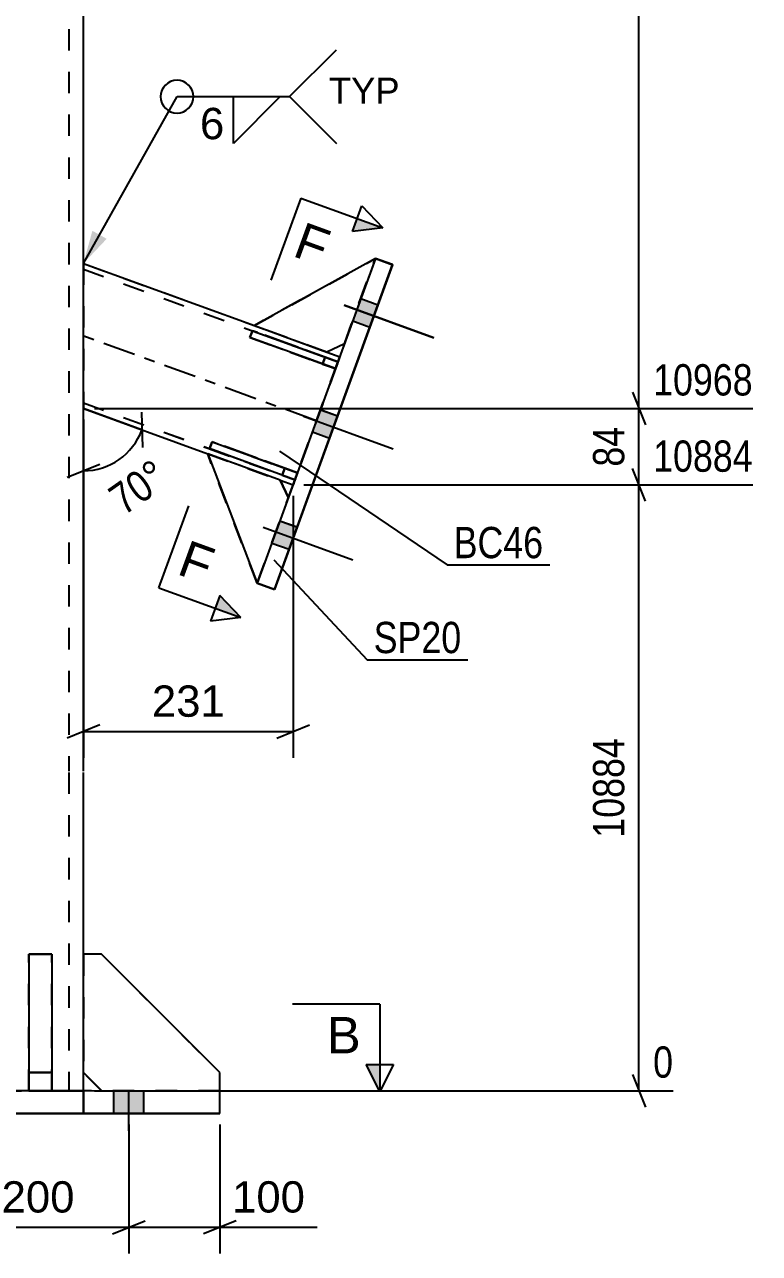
# Model space of a CAD drawing. Header units: millimetres. Extents: x 0 to 1189, y 0 to 841.
# Drawn here: x 479.7 to 547.1, y 371.7 to 484.3 of the extents above; entities that cross this region are included whole.
import ezdxf

# ---------------------------------------------------------------- set-up
doc = ezdxf.new("R2010")
doc.units = ezdxf.units.MM
doc.linetypes.add('DXK_LINE_DOT2', pattern=[3.9198, 1.9599, -1.9599])
doc.linetypes.add('DXK_LINE_DOT3', pattern=[5.9187, 2.979, -0.9799, 0.9799, -0.9799])
doc.styles.add('Arial', font='ARIAL.TTF', dxfattribs={"height": 0.2})
doc.styles.add('Arial Narrow', font='ARIALN.TTF', dxfattribs={"height": 0.2})

# ---------------------------------------------------------------- blocks, each defined once
blk = doc.blocks.new('Bolt-284935191-3406 - 3278')
at = {"linetype": 'Continuous'}
for points in [[(510.52, 459.15), (509.78, 457.11), (511.35, 456.54), (512.09, 458.58)], [(510.52, 459.15), (509.78, 457.11), (511.35, 456.54), (512.09, 458.58)], [(510.52, 459.14), (509.78, 457.11), (511.35, 456.54), (512.09, 458.57)], [(506.82, 448.97), (506.08, 446.93), (507.64, 446.36), (508.39, 448.4)], [(506.82, 448.96), (506.08, 446.93), (507.64, 446.36), (508.39, 448.39)], [(503.11, 438.79), (502.37, 436.75), (503.94, 436.18), (504.68, 438.22)], [(503.11, 438.79), (502.37, 436.75), (503.94, 436.18), (504.68, 438.22)], [(503.11, 438.78), (502.37, 436.75), (503.94, 436.18), (504.68, 438.21)]]:
    blk.add_hatch(color=1, dxfattribs=at).paths.add_polyline_path(points)
at = {"color": 1, "linetype": 'Continuous'}
for p, q in [((508.98, 458.56), (517.2, 455.56)), ((508.98, 458.56), (517.2, 455.57)), ((508.98, 458.55), (517.2, 455.56)), ((510.52, 459.15), (512.09, 458.58)), ((510.52, 459.15), (512.09, 458.58)), ((510.52, 459.14), (512.09, 458.57)), ((509.78, 457.11), (511.35, 456.54)), ((509.78, 457.11), (511.35, 456.54)), ((509.78, 457.11), (511.35, 456.54)), ((505.27, 448.38), (513.5, 445.39)), ((505.27, 448.37), (513.5, 445.38)), ((506.82, 448.97), (508.39, 448.4)), ((506.82, 448.96), (508.39, 448.39)), ((506.08, 446.93), (507.64, 446.36)), ((506.08, 446.93), (507.64, 446.36)), ((501.57, 438.2), (509.79, 435.2)), ((501.57, 438.2), (509.79, 435.21)), ((501.57, 438.19), (509.79, 435.2)), ((503.11, 438.79), (504.68, 438.22)), ((503.11, 438.79), (504.68, 438.22)), ((503.11, 438.78), (504.68, 438.21)), ((502.37, 436.75), (503.94, 436.18)), ((502.37, 436.75), (503.94, 436.18)), ((502.37, 436.75), (503.94, 436.18))]:
    blk.add_line(p, q, dxfattribs=at)
blk = doc.blocks.new('Part-284935191-3324 - 3278')
at = {"color": 2, "linetype": 'Continuous'}
for p, q in [((485.09, 462.37), (500.76, 456.67)), ((507.41, 454.25), (508.59, 453.82)), ((485.09, 449.07), (496.48, 444.93)), ((485.09, 449.07), (496.48, 444.92)), ((503.14, 442.5), (504.31, 442.08)), ((503.14, 442.5), (504.31, 442.08))]:
    blk.add_line(p, q, dxfattribs=at)
at = {"color": 7, "linetype": 'DXK_LINE_DOT2'}
for p, q in [((485.09, 462.37), (485.09, 449.07)), ((485.09, 462.37), (508.59, 453.82)), ((485.09, 461.84), (508.42, 453.35)), ((485.09, 461.84), (508.42, 453.35)), ((500.76, 456.67), (507.41, 454.25)), ((508.59, 453.82), (508.56, 453.75)), ((508.56, 453.75), (508.59, 453.82)), ((508.59, 453.82), (508.59, 453.82)), ((508.38, 453.24), (504.5, 442.58)), ((508.38, 453.24), (504.52, 442.66)), ((508.37, 453.22), (504.53, 442.68)), ((508.31, 453.06), (504.53, 442.68)), ((508.37, 453.21), (508.31, 453.06)), ((508.37, 453.22), (508.4, 453.32)), ((508.4, 453.32), (508.37, 453.21)), ((508.49, 453.55), (508.38, 453.24)), ((508.38, 453.24), (508.49, 453.55)), ((508.4, 453.32), (508.42, 453.35)), ((508.42, 453.35), (508.4, 453.32)), ((508.42, 453.35), (508.42, 453.35)), ((508.56, 453.75), (508.49, 453.55)), ((508.49, 453.55), (508.56, 453.75)), ((485.09, 449.6), (504.48, 442.54)), ((485.09, 449.6), (504.48, 442.55)), ((496.48, 444.93), (503.14, 442.5)), ((496.48, 444.92), (503.14, 442.5)), ((504.52, 442.66), (504.41, 442.35)), ((504.41, 442.35), (504.5, 442.58)), ((504.5, 442.58), (504.48, 442.54)), ((504.48, 442.55), (504.5, 442.58)), ((504.48, 442.54), (504.48, 442.55)), ((504.53, 442.68), (504.5, 442.58)), ((504.5, 442.58), (504.53, 442.68)), ((504.34, 442.15), (504.31, 442.08)), ((504.31, 442.07), (504.34, 442.15)), ((504.31, 442.07), (504.31, 442.08)), ((504.31, 442.08), (504.31, 442.07)), ((504.41, 442.35), (504.34, 442.15)), ((504.34, 442.15), (504.41, 442.35))]:
    blk.add_line(p, q, dxfattribs=at)
at = {"color": 7, "linetype": 'DXK_LINE_DOT3'}
blk.add_line((506.45, 447.95), (485.09, 455.72), dxfattribs=at)
blk = doc.blocks.new('Part-284935191-3344 - 3278')
at = {"color": 2, "linetype": 'Continuous'}
for p, q in [((511.86, 462.83), (501.03, 433.07)), ((513.43, 462.26), (511.86, 462.83)), ((502.6, 432.5), (513.43, 462.26)), ((513.43, 462.25), (502.6, 432.5)), ((513.43, 462.26), (513.43, 462.25)), ((513.43, 462.25), (513.43, 462.25)), ((501.03, 433.07), (502.6, 432.5)), ((501.03, 433.07), (501.03, 433.07)), ((501.03, 433.07), (501.03, 433.07)), ((501.03, 433.07), (501.03, 433.07)), ((502.6, 432.5), (501.03, 433.07)), ((501.03, 433.07), (501.03, 433.07)), ((502.6, 432.5), (502.6, 432.5))]:
    blk.add_line(p, q, dxfattribs=at)
at = {"color": 7, "linetype": 'DXK_LINE_DOT2'}
for p, q in [((501.03, 433.07), (511.86, 462.82)), ((511.86, 462.82), (511.86, 462.83)), ((511.86, 462.83), (511.86, 462.83)), ((511.86, 462.82), (513.43, 462.25)), ((501.03, 433.07), (501.03, 433.07)), ((501.03, 433.07), (501.03, 433.07))]:
    blk.add_line(p, q, dxfattribs=at)
blk = doc.blocks.new('Part-284935191-3410 - 3278')
at = {"color": 2, "linetype": 'Continuous'}
for p, q in [((486.76, 399.06), (485.09, 399.06)), ((497.59, 388.23), (486.76, 399.06)), ((486.76, 399.06), (486.76, 399.06)), ((486.76, 386.57), (485.09, 388.23)), ((497.59, 386.56), (497.59, 388.23))]:
    blk.add_line(p, q, dxfattribs=at)
at = {"color": 7, "linetype": 'DXK_LINE_DOT2'}
for p, q in [((485.09, 399.06), (485.09, 388.23)), ((486.76, 399.06), (485.09, 399.06)), ((486.76, 399.06), (497.59, 388.23)), ((486.76, 386.56), (485.09, 388.23)), ((486.76, 386.56), (486.76, 386.57)), ((486.76, 386.56), (497.59, 386.56)), ((486.76, 386.56), (486.76, 386.56)), ((497.59, 386.56), (486.76, 386.56)), ((497.59, 386.56), (497.59, 386.56)), ((497.59, 386.56), (497.59, 386.56))]:
    blk.add_line(p, q, dxfattribs=at)
blk = doc.blocks.new('Part-284935191-3411 - 3278')
at = {"color": 2, "linetype": 'Continuous'}
for p, q in [((480.09, 399.06), (480.09, 399.06)), ((482.18, 399.06), (480.09, 399.06)), ((480.09, 399.06), (480.09, 386.57)), ((482.18, 399.06), (482.18, 399.06)), ((482.18, 399.06), (482.18, 386.57)), ((482.18, 388.23), (480.09, 388.23)), ((480.09, 386.57), (482.18, 386.57))]:
    blk.add_line(p, q, dxfattribs=at)
at = {"color": 7, "linetype": 'DXK_LINE_DOT2'}
for p, q in [((480.09, 399.06), (482.18, 399.06)), ((480.09, 388.23), (482.18, 388.23)), ((480.09, 388.23), (480.09, 386.56)), ((482.18, 388.23), (482.18, 386.56)), ((480.09, 386.56), (480.09, 386.57)), ((482.18, 386.56), (480.09, 386.56)), ((482.18, 386.56), (482.18, 386.57))]:
    blk.add_line(p, q, dxfattribs=at)
blk = doc.blocks.new('Part-284935191-3356 - 3278')
at = {"color": 7, "linetype": 'DXK_LINE_DOT2'}
for p, q in [((483.76, 746.47), (483.76, 415.83)), ((483.76, 415.73), (483.76, 386.56)), ((446.09, 386.56), (482.43, 386.56)), ((446.09, 386.56), (482.43, 386.56)), ((446.09, 386.56), (482.43, 386.56)), ((446.09, 386.56), (482.43, 386.56)), ((482.94, 386.56), (482.43, 386.56)), ((482.43, 386.56), (482.94, 386.56)), ((482.43, 386.56), (483.45, 386.56)), ((483.45, 386.56), (482.43, 386.56)), ((483.37, 386.56), (482.94, 386.56)), ((482.94, 386.56), (483.37, 386.56)), ((483.66, 386.56), (483.37, 386.56)), ((483.37, 386.56), (483.66, 386.56)), ((483.45, 386.56), (484.31, 386.56)), ((484.31, 386.56), (483.45, 386.56)), ((483.76, 386.56), (483.66, 386.56)), ((483.66, 386.56), (483.76, 386.56)), ((483.76, 386.56), (483.76, 386.57)), ((483.76, 386.56), (483.76, 386.56)), ((484.31, 386.56), (484.89, 386.56)), ((484.89, 386.56), (484.31, 386.56)), ((484.89, 386.56), (485.09, 386.56)), ((485.09, 386.56), (484.89, 386.56)), ((485.09, 386.56), (485.09, 386.57)), ((485.09, 386.56), (485.09, 386.56))]:
    blk.add_line(p, q, dxfattribs=at)
at = {"color": 2, "linetype": 'Continuous'}
for p, q in [((485.09, 415.83), (485.09, 746.47)), ((485.09, 386.57), (485.09, 415.73))]:
    blk.add_line(p, q, dxfattribs=at)
blk = doc.blocks.new('Part-284935191-3371 - 3278')
at = {"color": 7, "linetype": 'DXK_LINE_DOT2'}
for p, q in [((503.14, 442.5), (496.48, 444.92)), ((501.03, 433.07), (496.48, 444.92)), ((496.48, 444.92), (496.48, 444.92)), ((496.48, 444.92), (503.14, 442.5)), ((501.03, 433.07), (496.48, 444.92)), ((503.88, 440.9), (503.14, 442.5)), ((503.14, 442.5), (503.14, 442.5)), ((503.14, 442.5), (503.88, 440.9)), ((501.03, 433.07), (503.88, 440.9)), ((501.03, 433.07), (503.88, 440.9)), ((503.88, 440.9), (503.88, 440.9)), ((501.03, 433.07), (501.03, 433.07))]:
    blk.add_line(p, q, dxfattribs=at)
at = {"color": 2, "linetype": 'Continuous'}
blk.add_line((501.03, 433.07), (501.03, 433.07), dxfattribs=at)
blk.add_line((501.03, 433.07), (501.03, 433.07), dxfattribs=at)
blk.add_line((501.03, 433.07), (501.03, 433.07), dxfattribs=at)
blk = doc.blocks.new('Part-284935191-3372 - 3278')
at = {"color": 7, "linetype": 'DXK_LINE_DOT2'}
for p, q in [((496.88, 446.02), (496.65, 445.39)), ((496.88, 446.02), (503.54, 443.6)), ((504.71, 443.17), (496.88, 446.02)), ((503.31, 442.97), (496.65, 445.39)), ((496.65, 445.39), (504.48, 442.54)), ((503.54, 443.6), (503.31, 442.97)), ((504.48, 442.54), (503.31, 442.97)), ((503.54, 443.6), (504.71, 443.17)), ((504.71, 443.17), (504.48, 442.54)), ((504.71, 443.17), (504.48, 442.54)), ((504.48, 442.54), (504.48, 442.54)), ((504.71, 443.17), (504.71, 443.17))]:
    blk.add_line(p, q, dxfattribs=at)
blk = doc.blocks.new('Part-284935191-3373 - 3278')
at = {"color": 7, "linetype": 'DXK_LINE_DOT2'}
for p, q in [((500.58, 456.2), (500.36, 455.57)), ((500.58, 456.2), (507.24, 453.78)), ((508.42, 453.35), (500.58, 456.2)), ((507.01, 453.15), (500.36, 455.57)), ((500.36, 455.57), (508.19, 452.72)), ((507.24, 453.78), (507.01, 453.15)), ((507.24, 453.78), (508.42, 453.35)), ((508.19, 452.72), (507.01, 453.15)), ((508.42, 453.35), (508.19, 452.72)), ((508.42, 453.35), (508.19, 452.72)), ((508.19, 452.72), (508.19, 452.72)), ((508.42, 453.35), (508.42, 453.35))]:
    blk.add_line(p, q, dxfattribs=at)
blk = doc.blocks.new('Part-284935191-3374 - 3278')
at = {"color": 2, "linetype": 'Continuous'}
for p, q in [((511.86, 462.83), (500.76, 456.67)), ((500.76, 456.67), (500.76, 456.67)), ((500.76, 456.67), (507.41, 454.25)), ((509.01, 455), (507.41, 454.25)), ((507.41, 454.25), (507.41, 454.25))]:
    blk.add_line(p, q, dxfattribs=at)
at = {"color": 7, "linetype": 'DXK_LINE_DOT2'}
for p, q in [((500.76, 456.67), (511.86, 462.83)), ((511.86, 462.83), (509.01, 455)), ((509.01, 455), (511.86, 462.83)), ((511.86, 462.83), (511.86, 462.83)), ((511.86, 462.83), (511.86, 462.83)), ((507.41, 454.25), (500.76, 456.67)), ((509.01, 455), (507.41, 454.25)), ((509.01, 455), (509.01, 455)), ((509.01, 455), (509.01, 455))]:
    blk.add_line(p, q, dxfattribs=at)
blk = doc.blocks.new('Part-284935191-3455 - 3278')
at = {"color": 7, "linetype": 'DXK_LINE_DOT2'}
for p, q in [((480.09, 386.55), (480.09, 399.06)), ((482.18, 399.06), (480.09, 399.06)), ((480.09, 399.06), (482.18, 399.06)), ((482.18, 386.55), (482.18, 399.06)), ((480.09, 388.22), (482.18, 388.22)), ((482.18, 388.22), (480.09, 388.22)), ((480.09, 386.56), (480.09, 386.55)), ((480.09, 386.56), (482.18, 386.56)), ((480.09, 386.55), (482.18, 386.55)), ((482.18, 386.56), (482.18, 386.55))]:
    blk.add_line(p, q, dxfattribs=at)
blk = doc.blocks.new('Part-284935191-3462 - 3278')
at = {"color": 2, "linetype": 'Continuous'}
for p, q in [((430.93, 386.56), (443.43, 386.57)), ((430.93, 384.48), (430.93, 386.56)), ((443.43, 386.57), (443.43, 384.48)), ((443.43, 386.57), (485.09, 386.57)), ((485.09, 384.48), (485.09, 386.57)), ((485.09, 386.57), (497.59, 386.56)), ((497.59, 384.48), (497.59, 386.56)), ((430.93, 384.48), (443.43, 384.48)), ((430.93, 384.48), (430.93, 384.47)), ((430.93, 384.47), (430.93, 384.48)), ((430.93, 384.47), (443.43, 384.47)), ((443.43, 384.48), (485.09, 384.48)), ((485.1, 384.47), (443.43, 384.47)), ((497.59, 384.48), (485.09, 384.48)), ((485.1, 384.47), (497.59, 384.47)), ((497.59, 384.47), (497.59, 384.48)), ((497.59, 384.47), (497.59, 384.48))]:
    blk.add_line(p, q, dxfattribs=at)
at = {"color": 7, "linetype": 'DXK_LINE_DOT2'}
for p, q in [((443.43, 386.55), (430.93, 386.56)), ((430.93, 386.56), (430.93, 386.56)), ((485.1, 386.55), (443.43, 386.55)), ((443.43, 384.47), (443.43, 386.55)), ((497.59, 386.56), (485.1, 386.55)), ((485.1, 386.55), (485.1, 384.47))]:
    blk.add_line(p, q, dxfattribs=at)
blk = doc.blocks.new('Part-284935191-3398 - 3278')
at = {"color": 2, "linetype": 'Continuous'}
for p, q in [((503.14, 442.5), (496.48, 444.93)), ((496.48, 444.93), (501.03, 433.07)), ((496.48, 444.93), (496.48, 444.93)), ((503.88, 440.9), (503.14, 442.5)), ((503.14, 442.5), (503.14, 442.5)), ((501.03, 433.07), (501.03, 433.07)), ((501.03, 433.07), (501.03, 433.07))]:
    blk.add_line(p, q, dxfattribs=at)
at = {"color": 7, "linetype": 'DXK_LINE_DOT2'}
for p, q in [((496.48, 444.93), (503.14, 442.5)), ((501.03, 433.07), (496.48, 444.93)), ((503.14, 442.5), (503.88, 440.9)), ((501.03, 433.07), (503.88, 440.9)), ((501.03, 433.07), (503.88, 440.9)), ((503.88, 440.9), (503.88, 440.9)), ((503.88, 440.9), (503.88, 440.9))]:
    blk.add_line(p, q, dxfattribs=at)
blk = doc.blocks.new('Bolt-284935191-3405 - 3278')
at = {"linetype": 'Continuous'}
for points in [[(437.89, 384.48), (440.64, 384.48), (440.64, 386.56), (437.89, 386.56)], [(437.89, 384.48), (440.64, 384.48), (440.64, 386.56), (437.89, 386.56)], [(454.55, 384.47), (457.3, 384.47), (457.3, 386.56), (454.55, 386.56)], [(454.55, 384.48), (457.3, 384.48), (457.3, 386.56), (454.55, 386.56)], [(471.22, 384.47), (473.97, 384.47), (473.97, 386.56), (471.22, 386.56)], [(471.22, 384.48), (473.97, 384.48), (473.97, 386.56), (471.22, 386.56)], [(487.89, 384.48), (490.64, 384.48), (490.64, 386.56), (487.89, 386.56)], [(487.89, 384.48), (490.64, 384.48), (490.64, 386.56), (487.89, 386.56)]]:
    blk.add_hatch(color=1, dxfattribs=at).paths.add_polyline_path(points)
at = {"color": 1, "linetype": 'Continuous'}
for p, q in [((437.89, 384.48), (437.89, 386.56)), ((437.89, 384.48), (437.89, 386.56)), ((439.26, 382.89), (439.26, 386.56)), ((439.26, 382.9), (439.26, 386.56)), ((440.64, 384.48), (440.64, 386.56)), ((440.64, 384.48), (440.64, 386.56)), ((454.55, 384.47), (454.55, 386.56)), ((454.55, 384.48), (454.55, 386.56)), ((455.93, 382.89), (455.93, 386.56)), ((455.93, 382.9), (455.93, 386.56)), ((457.3, 384.47), (457.3, 386.56)), ((457.3, 384.48), (457.3, 386.56)), ((471.22, 384.47), (471.22, 386.56)), ((471.22, 384.48), (471.22, 386.56)), ((472.59, 382.89), (472.59, 386.56)), ((472.59, 382.9), (472.59, 386.56)), ((473.97, 384.47), (473.97, 386.56)), ((473.97, 384.48), (473.97, 386.56)), ((487.89, 384.48), (487.89, 386.56)), ((487.89, 384.48), (487.89, 386.56)), ((489.26, 382.89), (489.26, 386.56)), ((489.26, 382.9), (489.26, 386.56)), ((490.64, 384.48), (490.64, 386.56)), ((490.64, 384.48), (490.64, 386.56))]:
    blk.add_line(p, q, dxfattribs=at)
blk = doc.blocks.new('Part-284935191-3474 - 3278')
at = {"color": 7, "linetype": 'DXK_LINE_DOT2'}
for p, q in [((486.76, 399.06), (485.09, 399.06)), ((485.09, 399.06), (485.09, 388.22)), ((486.76, 399.06), (485.09, 399.06)), ((497.59, 388.22), (486.76, 399.06)), ((486.76, 399.06), (486.76, 399.06)), ((486.76, 399.06), (497.59, 388.22)), ((486.76, 386.56), (485.09, 388.22)), ((497.59, 386.56), (497.59, 388.22)), ((486.76, 386.56), (486.75, 386.57)), ((486.76, 386.56), (497.59, 386.56)), ((486.76, 386.56), (486.76, 386.56)), ((486.76, 386.56), (497.59, 386.56)), ((497.59, 386.56), (497.59, 386.56))]:
    blk.add_line(p, q, dxfattribs=at)
at = {"color": 2, "linetype": 'Continuous'}
blk.add_line((486.75, 386.57), (485.09, 388.22), dxfattribs=at)
blk = doc.blocks.new('Part-284935191-3531 - 3278')
at = {"color": 2, "linetype": 'Continuous'}
for p, q in [((496.65, 445.4), (496.88, 446.02)), ((496.88, 446.02), (504.71, 443.18)), ((504.48, 442.55), (496.65, 445.4)), ((503.31, 442.97), (504.48, 442.55)), ((504.48, 442.55), (504.71, 443.18))]:
    blk.add_line(p, q, dxfattribs=at)
at = {"color": 7, "linetype": 'DXK_LINE_DOT2'}
for p, q in [((503.54, 443.6), (496.88, 446.02)), ((496.65, 445.4), (503.31, 442.97)), ((503.31, 442.97), (503.54, 443.6)), ((504.71, 443.17), (503.54, 443.6)), ((504.48, 442.55), (504.71, 443.17)), ((504.48, 442.55), (504.48, 442.55)), ((504.71, 443.18), (504.71, 443.17))]:
    blk.add_line(p, q, dxfattribs=at)
blk = doc.blocks.new('Part-284935191-3532 - 3278')
at = {"color": 2, "linetype": 'Continuous'}
for p, q in [((500.36, 455.58), (500.58, 456.2)), ((500.58, 456.2), (508.42, 453.35)), ((508.19, 452.73), (500.36, 455.58)), ((507.01, 453.15), (508.19, 452.73)), ((508.19, 452.73), (508.42, 453.35))]:
    blk.add_line(p, q, dxfattribs=at)
at = {"color": 7, "linetype": 'DXK_LINE_DOT2'}
for p, q in [((507.24, 453.78), (500.58, 456.2)), ((500.36, 455.58), (507.01, 453.15)), ((507.01, 453.15), (507.24, 453.78)), ((508.42, 453.35), (507.24, 453.78)), ((508.19, 452.73), (508.42, 453.35)), ((508.19, 452.73), (508.19, 452.73)), ((508.42, 453.35), (508.42, 453.35))]:
    blk.add_line(p, q, dxfattribs=at)
blk = doc.blocks.new('Part-284935191-3533 - 3278')
at = {"color": 7, "linetype": 'DXK_LINE_DOT2'}
for p, q in [((500.76, 456.67), (511.86, 462.83)), ((511.86, 462.83), (500.76, 456.67)), ((511.86, 462.83), (509.01, 455)), ((509.01, 455), (511.86, 462.83)), ((511.86, 462.83), (511.86, 462.83)), ((507.41, 454.25), (500.76, 456.67)), ((500.76, 456.67), (500.76, 456.67)), ((500.76, 456.67), (507.41, 454.25)), ((509.01, 455), (507.41, 454.25)), ((509.01, 455), (509.01, 455)), ((509.01, 455), (509.01, 454.99)), ((507.41, 454.25), (507.41, 454.25)), ((507.41, 454.25), (507.41, 454.25))]:
    blk.add_line(p, q, dxfattribs=at)
at = {"color": 2, "linetype": 'Continuous'}
blk.add_line((509.01, 454.99), (507.41, 454.25), dxfattribs=at)
blk = doc.blocks.new('StraightDimension-284935191-3754 - 3278')
at = {"color": 7, "linetype": 'Continuous'}
for p, q in [((536.02, 449.07), (536.02, 719.21)), ((535.42, 450.57), (536.62, 447.57)), ((486.09, 449.07), (546.46, 449.07))]:
    blk.add_line(p, q, dxfattribs=at)
blk = doc.blocks.new('StraightDimension-284935191-3562 - 3278')
at = {"color": 7, "linetype": 'Continuous'}
for p, q in [((485.09, 448.07), (485.09, 417.08)), ((504.31, 441.08), (504.31, 417.08)), ((486.59, 420.08), (483.59, 418.88)), ((502.81, 418.88), (505.81, 420.08)), ((485.09, 419.48), (504.31, 419.48))]:
    blk.add_line(p, q, dxfattribs=at)
at = {"color": 0}
blk.add_wipeout([(498.64, 420.23), (498.64, 424.43), (490.77, 424.43), (490.77, 420.23)], dxfattribs=at)
at = {"color": 3, "style": 'Arial'}
blk.add_text('231', height=2.865, dxfattribs=at).set_placement((491.37, 420.83))
blk = doc.blocks.new('StraightDimension-284935191-3626 - 3278')
at = {"color": 7, "linetype": 'Continuous'}
for p, q in [((489.26, 383.48), (489.26, 371.65)), ((497.59, 383.47), (497.59, 371.65)), ((487.76, 373.45), (490.76, 374.65)), ((489.26, 374.05), (497.59, 374.05)), ((499.09, 374.65), (496.09, 373.45)), ((497.59, 374.05), (506.52, 374.05)), ((497.59, 374.05), (506.52, 374.05))]:
    blk.add_line(p, q, dxfattribs=at)
at = {"color": 0}
blk.add_wipeout([(505.99, 374.8), (505.99, 379), (498.12, 379), (498.12, 374.8)], dxfattribs=at)
at = {"color": 3, "style": 'Arial'}
blk.add_text('100', height=2.865, dxfattribs=at).set_placement((498.72, 375.4))
blk = doc.blocks.new('StraightDimension-284935191-3634 - 3278')
at = {"color": 7, "linetype": 'Continuous'}
for p, q in [((472.59, 383.47), (472.59, 371.65)), ((489.26, 383.48), (489.26, 371.65)), ((474.09, 374.65), (471.09, 373.45)), ((472.59, 374.05), (489.26, 374.05)), ((487.76, 373.45), (490.76, 374.65))]:
    blk.add_line(p, q, dxfattribs=at)
at = {"color": 0}
blk.add_wipeout([(484.86, 374.8), (484.86, 379), (476.99, 379), (476.99, 374.8)], dxfattribs=at)
at = {"color": 3, "style": 'Arial'}
blk.add_text('200', height=2.865, dxfattribs=at).set_placement((477.59, 375.4))
blk = doc.blocks.new('StraightDimension-284935191-3726 - 3278')
at = {"color": 7, "linetype": 'Continuous'}
for p, q in [((535.42, 450.57), (536.62, 447.57)), ((486.09, 449.07), (546.46, 449.07)), ((536.02, 442.08), (536.02, 449.07)), ((536.62, 440.58), (535.42, 443.58)), ((505.31, 442.08), (546.46, 442.08))]:
    blk.add_line(p, q, dxfattribs=at)
at = {"color": 0, "linetype": 'Continuous'}
blk.add_wipeout([(547.06, 449.67), (547.06, 453.87), (536.72, 453.87), (536.72, 449.67)], dxfattribs=at)
at = {"color": 0}
blk.add_wipeout([(535.27, 448), (531.07, 448), (531.07, 443.15), (535.27, 443.15)], dxfattribs=at)
at = {"color": 3, "linetype": 'Continuous', "style": 'Arial Narrow'}
blk.add_text('10968', height=2.863, dxfattribs=at).set_placement((537.32, 450.27))
at = {"color": 3, "style": 'Arial Narrow'}
blk.add_text('84', height=2.863, rotation=90.0002, dxfattribs=at).set_placement((534.67, 443.75))
blk = doc.blocks.new('StraightDimension-284935191-3769 - 3278')
at = {"color": 7, "linetype": 'Continuous'}
for p, q in [((536.62, 440.58), (535.42, 443.58)), ((505.31, 442.08), (546.46, 442.08)), ((536.02, 386.56), (536.02, 442.08)), ((535.42, 388.06), (536.62, 385.06)), ((486.09, 386.56), (539.15, 386.56))]:
    blk.add_line(p, q, dxfattribs=at)
at = {"color": 0}
blk.add_wipeout([(535.27, 419.49), (531.07, 419.49), (531.07, 409.15), (535.27, 409.15)], dxfattribs=at)
at = {"color": 3, "style": 'Arial Narrow'}
blk.add_text('10884', height=2.863, rotation=90.0002, dxfattribs=at).set_placement((534.67, 409.75))
at = {"color": 0, "linetype": 'Continuous'}
for points in [[(547.06, 442.68), (547.06, 446.88), (536.72, 446.88), (536.72, 442.68)], [(539.75, 387.16), (539.75, 391.36), (536.72, 391.36), (536.72, 387.16)]]:
    blk.add_wipeout(points, dxfattribs=at)
at = {"color": 3, "linetype": 'Continuous', "style": 'Arial Narrow'}
for s, height, p in [('10884', 2.863, (537.32, 443.28)), ('0', 2.86, (537.32, 387.76))]:
    blk.add_text(s, height=height, dxfattribs=at).set_placement(p)
blk = doc.blocks.new('AngleDimension-284935191-3887 - 3278')
at = {"color": 7, "linetype": 'Continuous'}
for p, q in [((490.45, 447.12), (485.09, 449.07)), ((485.09, 443.37), (485.09, 449.07)), ((486.03, 448.73), (490.45, 447.12)), ((490.4, 448.74), (490.5, 445.51)), ((483.59, 442.77), (486.59, 443.97))]:
    blk.add_line(p, q, dxfattribs=at)
blk.add_arc((485.09, 449.07), 5.7, 270, 340, dxfattribs=at)
at = {"color": 0}
blk.add_wipeout([(493.94, 442.07), (491.53, 445.52), (486.24, 441.81), (488.65, 438.37)], dxfattribs=at)
at = {"color": 3, "style": 'Arial Narrow'}
blk.add_text('70°', height=2.863, rotation=35.002, dxfattribs=at).set_placement((488.79, 439.21))
blk = doc.blocks.new('Mark-284935191-3320 - 3278')
at = {"color": 30, "linetype": 'Continuous'}
for p, q in [((503.05, 445.16), (518.43, 434.76)), ((518.43, 434.76), (527.85, 434.76))]:
    blk.add_line(p, q, dxfattribs=at)
at = {"color": 0}
blk.add_wipeout([(527.25, 435.36), (527.25, 438.36), (519.03, 438.36), (519.03, 435.36)], dxfattribs=at)
blk.add_wipeout([(527.25, 435.36), (527.25, 438.36), (519.03, 438.36), (519.03, 435.36)], dxfattribs=at)
at = {"color": 3, "style": 'Arial Narrow'}
blk.add_text('BC46', height=2.863, dxfattribs=at).set_placement((519.03, 435.36))
blk = doc.blocks.new('Mark-284935191-3340 - 3278')
at = {"color": 30, "linetype": 'Continuous'}
for p, q in [((502.56, 435.2), (511.1, 426.06)), ((511.1, 426.06), (520.34, 426.06))]:
    blk.add_line(p, q, dxfattribs=at)
at = {"color": 0}
blk.add_wipeout([(519.74, 426.66), (519.74, 429.66), (511.7, 429.66), (511.7, 426.66)], dxfattribs=at)
blk.add_wipeout([(519.74, 426.66), (519.74, 429.66), (511.7, 429.66), (511.7, 426.66)], dxfattribs=at)
at = {"color": 3, "style": 'Arial Narrow'}
blk.add_text('SP20', height=2.863, dxfattribs=at).set_placement((511.7, 426.66))
blk = doc.blocks.new('SectionMark-284935191-3988 - 3278')
at = {"linetype": 'Continuous'}
for points in [[(509.75, 465.3), (510.18, 466.47), (512.53, 465.62)], [(497.18, 430.76), (497.6, 431.94), (499.53, 429.91)]]:
    blk.add_hatch(color=6, dxfattribs=at).paths.add_polyline_path(points)
at = {"color": 6, "linetype": 'Continuous'}
for p, q in [((509.75, 465.3), (510.6, 467.65)), ((510.6, 467.65), (512.53, 465.62)), ((512.53, 465.62), (509.75, 465.3)), ((497.6, 431.94), (496.75, 429.59)), ((499.53, 429.91), (497.6, 431.94)), ((499.53, 429.91), (496.75, 429.59))]:
    blk.add_line(p, q, dxfattribs=at)
at = {"color": 0, "linetype": 'Continuous'}
for points in [[(506.83, 462.1), (508.03, 465.39), (505.35, 466.37), (504.15, 463.08)], [(496.23, 432.97), (497.42, 436.26), (494.74, 437.23), (493.55, 433.94)]]:
    blk.add_wipeout(points, dxfattribs=at)
at = {"color": 6, "linetype": 'Continuous'}
for p, q in [((505.01, 468.35), (502.27, 460.84)), ((505.01, 468.35), (512.53, 465.62)), ((492.01, 432.64), (494.75, 440.16)), ((492.01, 432.64), (499.53, 429.91))]:
    blk.add_line(p, q, dxfattribs=at)
at = {"color": 3, "linetype": 'Continuous', "style": 'Arial'}
for p in [(504.15, 463.08), (493.55, 433.94)]:
    blk.add_text('F', height=3.34, rotation=-20.002, dxfattribs=at).set_placement(p)
blk = doc.blocks.new('SectionMark-284935191-3990 - 3278')
at = {"linetype": 'Continuous'}
for points in [[(414.6, 388.98), (415.85, 388.98), (414.6, 386.48)], [(511.01, 388.98), (512.26, 388.98), (512.26, 386.48)]]:
    blk.add_hatch(color=6, dxfattribs=at).paths.add_polyline_path(points)
at = {"color": 6, "linetype": 'Continuous'}
for p, q in [((414.6, 394.48), (422.6, 394.48)), ((414.6, 394.48), (414.6, 386.48)), ((512.26, 394.48), (504.26, 394.48)), ((512.26, 394.48), (512.26, 386.48)), ((414.6, 386.48), (413.35, 388.98)), ((415.85, 388.98), (413.35, 388.98)), ((414.6, 386.48), (415.85, 388.98)), ((511.01, 388.98), (513.51, 388.98)), ((512.26, 386.48), (511.01, 388.98)), ((513.51, 388.98), (512.26, 386.48))]:
    blk.add_line(p, q, dxfattribs=at)
at = {"color": 0, "linetype": 'Continuous'}
for points in [[(419.46, 389.98), (419.46, 393.48), (416.35, 393.48), (416.35, 389.98)], [(510.51, 389.98), (510.51, 393.48), (507.4, 393.48), (507.4, 389.98)]]:
    blk.add_wipeout(points, dxfattribs=at)
at = {"color": 3, "linetype": 'Continuous', "style": 'Arial'}
for p in [(416.35, 389.98), (507.4, 389.98)]:
    blk.add_text('B', height=3.34, dxfattribs=at).set_placement(p)
blk = doc.blocks.new('WeldMark-284935191-3996 - 3278')
at = {"linetype": 'Continuous'}
blk.add_hatch(color=30, dxfattribs=at).paths.add_polyline_path([(487.22, 464.62), (485.09, 462.37), (485.91, 465.36)])
at = {"color": 3, "linetype": 'Continuous'}
for p, q in [((503.99, 477.65), (508.28, 481.93)), ((498.85, 477.65), (503.14, 477.65)), ((503.14, 477.65), (498.85, 473.36)), ((498.85, 473.36), (498.85, 477.65)), ((503.99, 477.65), (508.28, 473.36))]:
    blk.add_line(p, q, dxfattribs=at)
at = {"color": 30, "linetype": 'Continuous'}
for p, q in [((485.09, 462.37), (493.67, 477.65)), ((493.67, 477.65), (503.99, 477.65))]:
    blk.add_line(p, q, dxfattribs=at)
at = {"color": 3, "linetype": 'Continuous'}
blk.add_arc((493.67, 477.65), 1.5, 90, 270, dxfattribs=at)
at = {"color": 0}
blk.add_wipeout([(498.19, 473.55), (498.19, 476.95), (495.57, 476.95), (495.57, 473.55)], dxfattribs=at)
at = {"color": 3, "linetype": 'Continuous'}
blk.add_arc((493.67, 477.65), 1.5, 270, 90, dxfattribs=at)
at = {"color": 3, "style": 'Arial'}
blk.add_text('6', height=2.87, dxfattribs=at).set_placement((495.77, 473.75))
at = {"color": 0, "linetype": 'Continuous'}
blk.add_wipeout([(514.07, 477), (514.07, 479.5), (507.59, 479.5), (507.59, 477)], dxfattribs=at)
blk.add_wipeout([(514.07, 477), (514.07, 479.5), (507.59, 479.5), (507.59, 477)], dxfattribs=at)
at = {"color": 3, "linetype": 'Continuous', "style": 'Arial'}
blk.add_text('TYP', height=2.388, dxfattribs=at).set_placement((507.59, 477))

msp = doc.modelspace()

# ---------------------------------------------------------------- block references
for name in ['Part-284935191-3356 - 3278', 'Part-284935191-3374 - 3278', 'Part-284935191-3533 - 3278', 'Part-284935191-3344 - 3278', 'Part-284935191-3324 - 3278', 'Bolt-284935191-3406 - 3278', 'Part-284935191-3373 - 3278', 'Part-284935191-3532 - 3278', 'Part-284935191-3372 - 3278', 'Part-284935191-3531 - 3278', 'Part-284935191-3398 - 3278', 'Part-284935191-3371 - 3278', 'Part-284935191-3411 - 3278', 'Part-284935191-3455 - 3278', 'Part-284935191-3410 - 3278', 'Part-284935191-3474 - 3278', 'Part-284935191-3462 - 3278', 'Bolt-284935191-3405 - 3278']:
    msp.add_blockref(name, (0, 0))

# ---------------------------------------------------------------- next in the draw order: block references
for name in ['StraightDimension-284935191-3754 - 3278', 'StraightDimension-284935191-3626 - 3278']:
    msp.add_blockref(name, (0, 0))

# ---------------------------------------------------------------- next in the draw order: block references
for name in ['StraightDimension-284935191-3562 - 3278', 'StraightDimension-284935191-3634 - 3278']:
    msp.add_blockref(name, (0, 0))

# ---------------------------------------------------------------- next in the draw order: block references
msp.add_blockref('StraightDimension-284935191-3726 - 3278', (0, 0))

# ---------------------------------------------------------------- next in the draw order: block references
msp.add_blockref('StraightDimension-284935191-3769 - 3278', (0, 0))

# ---------------------------------------------------------------- next in the draw order: block references
for name in ['AngleDimension-284935191-3887 - 3278', 'Mark-284935191-3320 - 3278', 'SectionMark-284935191-3990 - 3278']:
    msp.add_blockref(name, (0, 0))

# ---------------------------------------------------------------- next in the draw order: block references
msp.add_blockref('Mark-284935191-3340 - 3278', (0, 0))

# ---------------------------------------------------------------- next in the draw order: block references
msp.add_blockref('SectionMark-284935191-3988 - 3278', (0, 0))

# ---------------------------------------------------------------- next in the draw order: block references
msp.add_blockref('WeldMark-284935191-3996 - 3278', (0, 0))

doc.saveas('drawing.dxf')
